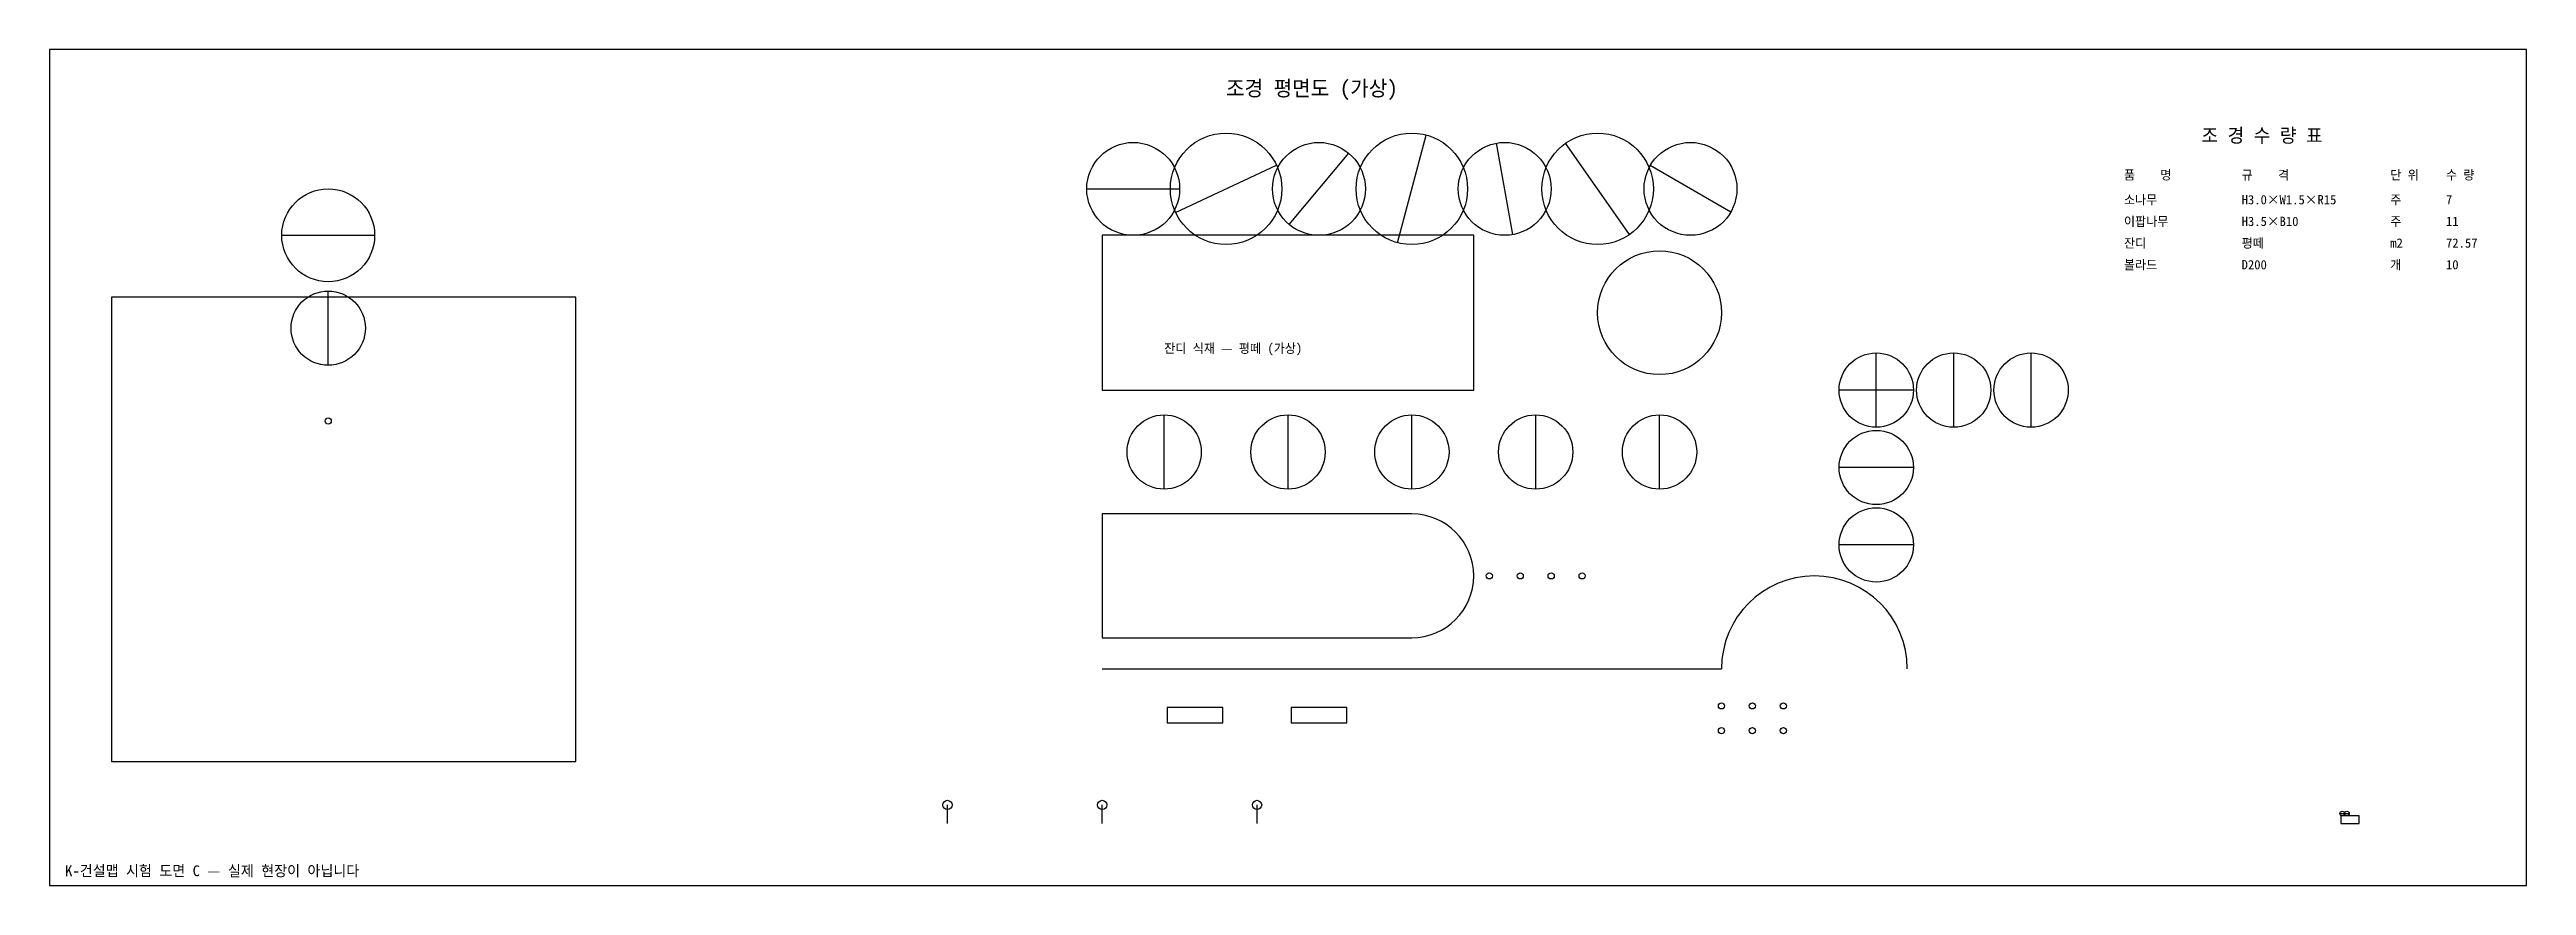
# Model space of a CAD drawing. Header units: millimetres. Extents: x -34000 to 46000, y -16000 to 11000.
import ezdxf

# ---------------------------------------------------------------- set-up
doc = ezdxf.new("R2010")
doc.units = ezdxf.units.MM
for name, color, linetype in [('L-경계석', 7, 'Continuous'), ('L-글자', 7, 'Continuous'), ('L-도곽', 7, 'Continuous'), ('L-수목', 7, 'Continuous'), ('L-시설물', 7, 'Continuous'), ('L-울타리', 7, 'Continuous'), ('L-잔디', 7, 'Continuous'), ('L-투수블록포장', 7, 'Continuous'), ('L-표', 7, 'Continuous')]:
    doc.layers.add(name, color=color, linetype=linetype)

# ---------------------------------------------------------------- blocks, each defined once
blk = doc.blocks.new('소나무')
blk.add_line((-1500, 0), (1500, 0))
blk.add_circle((0, 0), 1500)
blk = doc.blocks.new('이팝나무')
blk.add_line((0, -1200), (0, 1200))
blk.add_circle((0, 0), 1200)
blk = doc.blocks.new('수목군A')
for p in [(0, 0), (2500, 0), (5000, 0)]:
    blk.add_blockref('이팝나무', p)
blk = doc.blocks.new('볼라드')
blk.add_circle((0, 0), 100)
blk = doc.blocks.new('벤치')
blk.add_lwpolyline([(-900, -250), (900, -250), (900, 250), (-900, 250)], close=True)
blk = doc.blocks.new('등기구')
blk.add_circle((0, 0), 150)
blk = doc.blocks.new('보안등')
blk.add_line((0, 0), (0, 600))
blk.add_blockref('등기구', (0, 600))
blk = doc.blocks.new('범례')
for name, p in [('소나무', (0, 0)), ('이팝나무', (0, -3000)), ('볼라드', (0, -6000))]:
    blk.add_blockref(name, p)
blk = doc.blocks.new('KEYPLAN')
at = {"layer": 'L-잔디'}
blk.add_lwpolyline([(0, 0), (12000, 0), (12000, 5000), (0, 5000)], close=True, dxfattribs=at)
for p in [(1000, 6500), (4000, 6500)]:
    blk.add_blockref('소나무', p)

msp = doc.modelspace()

# ---------------------------------------------------------------- linework, layer by layer
at = {"layer": 'L-경계석'}
msp.add_lwpolyline([(0, -9000), (20000, -9000)], dxfattribs=at)
msp.add_arc((23000, -9000), 3000, 0, 180, dxfattribs=at)
at = {"layer": 'L-도곽'}
msp.add_lwpolyline([(-34000, -16000), (46000, -16000), (46000, 11000), (-34000, 11000)], close=True, dxfattribs=at)
at = {"layer": 'L-울타리'}
for p, q in [((-17000, 3000), (-32000, 3000)), ((-32000, 3000), (-32000, -12000)), ((-17000, -12000), (-17000, 3000)), ((-32000, -12000), (-17000, -12000))]:
    msp.add_line(p, q, dxfattribs=at)
at = {"layer": 'L-잔디'}
msp.add_lwpolyline([(0, 0), (12000, 0), (12000, 5000), (0, 5000)], close=True, dxfattribs=at)
msp.add_circle((18000, 2500), 2000, dxfattribs=at)
at = {"layer": 'L-투수블록포장'}
msp.add_lwpolyline([(0, -8000), (10000, -8000, 1), (10000, -4000), (0, -4000)], format="xyb", close=True, dxfattribs=at)

# ---------------------------------------------------------------- block references
at = {"layer": 'L-글자'}
msp.add_blockref('범례', (-25000, 5000), dxfattribs=at)
at = {"layer": 'L-도곽', "xscale": 0.05, "yscale": 0.05}
msp.add_blockref('KEYPLAN', (40000, -14000), dxfattribs=at)
at = {"layer": 'L-수목', "xscale": 1.2, "yscale": 1.2}
for p, rotation in [((4000, 6500), 25), ((16000, 6500), 125), ((10000, 6500), 75)]:
    msp.add_blockref('소나무', p, dxfattribs=dict(at, rotation=rotation))
at = {"layer": 'L-수목'}
for name, p in [('소나무', (1000, 6500)), ('수목군A', (25000, 0)), ('이팝나무', (2000, -2000)), ('이팝나무', (6000, -2000)), ('이팝나무', (10000, -2000)), ('이팝나무', (14000, -2000)), ('이팝나무', (18000, -2000))]:
    msp.add_blockref(name, p, dxfattribs=at)
for name, p, rotation in [('소나무', (7000, 6500), 50), ('소나무', (13000, 6500), 100), ('소나무', (19000, 6500), 150), ('수목군A', (25000, -5000), 90)]:
    msp.add_blockref(name, p, dxfattribs=dict(at, rotation=rotation))
at = {"layer": 'L-시설물'}
for name, p in [('볼라드', (12500, -6000)), ('볼라드', (13500, -6000)), ('볼라드', (14500, -6000)), ('볼라드', (15500, -6000)), ('벤치', (3000, -10500)), ('벤치', (7000, -10500)), ('보안등', (-5000, -14000)), ('보안등', (0, -14000)), ('보안등', (5000, -14000))]:
    msp.add_blockref(name, p, dxfattribs=at)
at = {"layer": 'L-시설물', "row_count": 2, "column_count": 3, "row_spacing": 800, "column_spacing": 1000}
msp.add_blockref('볼라드', (20000, -11000), dxfattribs=at)

# ---------------------------------------------------------------- texts
at = {"layer": 'L-글자'}
for s, height, p in [('조경 평면도 (가상)', 500, (4000, 9500)), ('K-건설맵 시험 도면 C — 실제 현장이 아닙니다', 350, (-33500, -15700))]:
    msp.add_text(s, height=height, dxfattribs=at).set_placement(p)
at = {"layer": 'L-글자', "insert": (2000, 1500), "char_height": 300, "attachment_point": 1}
msp.add_mtext('잔디 식재 — 평떼 (가상)', dxfattribs=at)
at = {"layer": 'L-표'}
for s, height, p in [('조 경 수 량 표', 450, (35500, 8000)), ('품    명', 300, (33000, 6800)), ('규    격', 300, (36800, 6800)), ('단 위', 300, (41600, 6800)), ('수 량', 300, (43400, 6800)), ('소나무', 300, (33000, 6000)), ('이팝나무', 300, (33000, 5300)), ('H3.0×W1.5×R15', 300, (36800, 6000)), ('H3.5×B10', 300, (36800, 5300)), ('주', 300, (41600, 6000)), ('주', 300, (41600, 5300)), ('7', 300, (43400, 6000)), ('잔디', 300, (33000, 4600)), ('평떼', 300, (36800, 4600)), ('m2', 300, (41600, 4600)), ('72.57', 300, (43400, 4600)), ('11', 300, (43400, 5300)), ('볼라드', 300, (33000, 3900)), ('D200', 300, (36800, 3900)), ('개', 300, (41600, 3900)), ('10', 300, (43400, 3900))]:
    msp.add_text(s, height=height, dxfattribs=at).set_placement(p)

doc.saveas('drawing.dxf')
